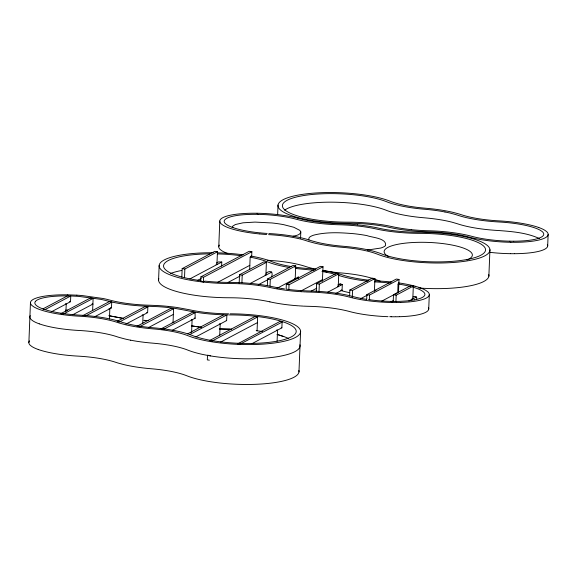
<?xml version="1.0" encoding="UTF-8"?>
<svg xmlns="http://www.w3.org/2000/svg" width="577" height="577" viewBox="0 0 577 577"><rect width="100%" height="100%" fill="white"/><g stroke="black" fill="none" stroke-linecap="round" stroke-linejoin="round"><path stroke-width="0.87" d="M67.675 294.825A48.562 11.994 2.3 0 0 63.766 294.804L63.088 294.811A46.477 11.482 2.3 0 0 59.82 294.869L58.602 294.905A44.66 11.035 2.3 0 0 55.983 295.02L51.764 295.301A41.616 10.278 2.3 0 0 50.206 295.446L48.793 295.59A40.21 9.932 2.3 0 0 46.427 295.878L45.525 296.001A38.767 9.578 2.3 0 0 42.849 296.434L41.768 296.643A37.173 9.182 2.3 0 0 37.375 297.718L36.986 297.84A36.113 8.922 2.3 0 0 31.302 300.833L31.144 301.014A37.173 9.182 2.3 0 0 30.458 302.629L30.466 302.99A38.753 9.571 2.3 0 0 30.704 303.848L30.841 304.129A40.246 9.939 2.3 0 0 31.338 304.829L31.706 305.233A41.58 10.271 2.3 0 0 32.182 305.673L33.74 306.798A44.689 11.035 2.3 0 0 34.894 307.462L35.471 307.757A46.456 11.475 2.3 0 0 37.152 308.536L37.527 308.695A48.612 12.009 2.3 0 0 39.806 309.575L42.107 310.347A51.641 12.752 2.3 0 0 44.818 311.147L46.059 311.479A54.007 13.336 2.3 0 0 51.086 312.662L52.86 313.022A55.868 13.798 2.3 0 0 68.887 315.388L70.884 315.583A54.137 13.372 2.3 0 0 77.376 316.088L79.237 316.196A54.447 13.451 2.3 0 1 117.528 322.471A56.431 13.935 2.3 0 0 119.72 323.163L125.252 324.656A60.073 14.836 2.3 0 0 131.231 325.955A61.061 15.081 2.3 0 0 153.114 328.89A54.447 13.451 2.3 0 1 185.693 334.869L188.412 335.872A61.508 15.19 2.3 0 0 265.846 343.906A61.508 15.19 2.3 0 0 297.891 326.943A61.508 15.19 2.3 0 0 230.057 313.823M514.72 253.7L515.052 253.692A46.477 11.482 2.3 0 0 518.319 253.635L519.538 253.599A44.66 11.035 2.3 0 0 522.163 253.483L526.383 253.202A41.616 10.278 2.3 0 0 527.933 253.058L529.354 252.914A40.21 9.932 2.3 0 0 531.713 252.625L532.614 252.502A38.767 9.578 2.3 0 0 535.297 252.07L536.379 251.86A37.173 9.182 2.3 0 0 540.772 250.786L541.219 250.649A36.113 8.922 2.3 0 0 546.845 247.67L546.982 247.511A37.173 9.182 2.3 0 0 547.688 245.874L547.681 245.513A38.753 9.571 2.3 0 0 547.443 244.655L547.342 244.446M38.205 349.474A48.612 12.009 2.3 0 1 35.925 348.595L35.55 348.436A46.456 11.475 2.3 0 1 33.87 347.657L33.293 347.354A44.689 11.035 2.3 0 1 32.139 346.69L30.581 345.565A41.58 10.271 2.3 0 1 30.105 345.133L29.737 344.721A40.246 9.939 2.3 0 1 29.239 344.022L29.102 343.748A38.753 9.571 2.3 0 1 28.864 342.889L30.458 302.629M65.915 311.659L66.225 303.964L65.381 303.841M51.411 311.804L70.524 301.684L70.755 295.987L76.993 296.275A49.103 12.131 2.3 0 1 79.042 296.419L100.73 299.333A49.687 12.276 2.3 0 1 105.425 300.415L106.673 300.747A58.861 14.54 2.3 0 0 150.294 306.351L158.055 306.675A55.378 13.675 2.3 0 1 167.07 307.418A56.878 14.05 2.3 0 1 175.523 308.464L186.652 310.498A58.861 14.54 2.3 0 0 223.58 314.811L226.054 314.876M92.63 310.599L93.121 298.388L90.416 297.999L60.931 313.607L62.705 313.874M109.428 318.994L109.839 308.731L108.995 308.608M95.183 316.492L111.476 307.866L111.707 302.168L109.32 301.612L83.052 315.518L86.06 315.742L111.707 302.168M142.728 323.574L143.074 315.028L142.23 314.905M125.974 324.079L147.633 312.619L147.856 306.921L144.668 306.784L117.109 321.375L119.316 322.031L147.856 306.921M158.581 279.895L159.151 265.644M173.028 322.947L173.576 308.709L170.814 308.349L136.994 326.257L139.62 326.683L173.576 308.709M181.82 277.184L182.166 268.63L214.752 251.384L217.45 251.774L216.93 264.598L216.087 264.475M184.517 277.573L184.856 269.026L217.45 251.774M191.622 331.797L192.098 319.824L191.261 319.701M172.227 330.347L195.163 318.208L195.062 312.453M249.668 269.394L250.158 257.169L251.68 256.361L251.868 251.695L249.17 251.305L200.911 276.845L200.724 281.518L203.421 281.908L204.936 281.107A57.094 14.1 2.3 0 0 229.047 282.405A58.861 14.54 2.3 0 1 273.109 286.827L279.138 288.031M203.421 281.908L203.609 277.241L251.868 251.695M210.194 356.002L210.208 355.605M227.807 253.541A48.612 12.009 2.3 0 1 225.823 252.769L225.456 252.611A46.456 11.475 2.3 0 1 223.775 251.832L223.191 251.536A44.689 11.035 2.3 0 1 222.037 250.872L220.479 249.747A41.58 10.271 2.3 0 1 220.01 249.314L219.635 248.903A40.246 9.939 2.3 0 1 219.145 248.204L219 247.922A38.753 9.571 2.3 0 1 218.762 247.064L219.787 221.056A37.173 9.182 2.3 0 1 220.472 219.44L220.63 219.26A36.113 8.922 2.3 0 1 226.256 216.281L226.703 216.144A37.173 9.182 2.3 0 1 231.103 215.07L232.178 214.868A38.767 9.578 2.3 0 1 234.861 214.428L235.762 214.305A40.21 9.932 2.3 0 1 238.121 214.017L239.542 213.872A41.616 10.278 2.3 0 1 241.092 213.735L245.312 213.447A44.66 11.035 2.3 0 1 247.937 213.339L249.156 213.295A46.477 11.482 2.3 0 1 252.423 213.238L253.101 213.23A48.562 11.994 2.3 0 1 257.003 213.252M221.611 266.105L221.777 262.03L218.568 261.915L216.404 263.062M219.736 335.122L220.183 324.007L219.339 323.885M195.322 336.716L195.992 336.809L226.638 320.588L226.869 314.891L189.761 334.53L187.662 333.831A58.861 14.54 2.3 0 0 153.893 327.844A56.647 13.992 2.3 0 1 133.655 325.125A55.68 13.754 2.3 0 1 128.072 323.928L122.951 322.543A52.017 12.845 2.3 0 1 120.918 321.901A58.861 14.54 2.3 0 0 79.525 315.121L77.837 315.02A49.694 12.276 2.3 0 1 71.966 314.566L70.149 314.386A51.468 12.708 2.3 0 1 55.608 312.265L53.993 311.941A49.73 12.283 2.3 0 1 49.406 310.88L48.273 310.585A47.199 11.655 2.3 0 1 44.999 309.618L43.722 309.193M239.181 283.293L239.52 274.746L263.711 261.944L266.408 262.333L265.889 275.157L265.045 275.034M241.907 282.831L242.217 275.135L266.408 262.333M257.075 330.794L257.63 316.946L254.81 316.622L209.588 340.56L211.023 340.819M267.331 285.766L267.605 278.929L293.037 265.463L295.734 265.853L295.215 278.677L294.378 278.554M270.022 286.156L270.296 279.318L295.734 265.853M271.565 276.938C273.722 271.089 269.762 270.151 266.069 273.246M277.645 214.673L278.035 205.03M277.097 341.238L277.544 330.123L276.7 330.001M252.106 343.589L281.872 327.83L282.103 322.132L279.917 321.468L237.645 343.849L238.041 343.863M322.363 281.251L323.033 266.747L320.343 266.358L286.329 284.36L286.134 289.149L288.926 289.488A56.669 13.999 2.3 0 0 292.662 289.914A55.68 13.754 2.3 0 0 299.398 290.498L300.545 290.577M288.832 289.539L289.027 284.75L323.033 266.747M298.316 278.633L298.201 276.982M300.559 238.222L300.812 231.925L299.867 230.396L293.816 227.273L283.675 224.669A43.318 10.696 2.3 0 0 271.904 222.953L255.034 222.095L243.054 222.809L235.329 224.54L232.625 226.249L232.221 227.634M298.965 371.97L300.61 331.313M316.326 291.421L316.629 283.725L336.059 273.44L340.041 274.162A56.423 13.935 2.3 0 1 342.233 274.861A54.447 13.451 2.3 0 0 368.869 280.184M319.016 291.811L319.326 284.115L338.757 273.83L338.245 286.654L337.401 286.531M340.062 284.915L340.105 283.848L342.305 284.504L342.074 290.202L335.778 293.534M349.626 296.001L349.864 290.022L372.237 278.179L374.927 278.568L374.415 291.392M352.287 297.249L352.561 290.411L374.927 278.568M366.748 299.369L366.813 294.667L396.32 279.052L399.017 279.441L398.491 292.272L381.419 301.309M399.017 279.441L369.511 295.063L369.323 299.737L368.537 299.629M393.204 301.627L393.478 294.789L410.636 285.709L413.327 286.105L412.815 298.929L411.971 298.807M395.937 301.165L396.175 295.186L413.327 286.105M397.769 292.157L398.036 284.007M416.406 299.413C418.145 296.917 414.365 295.482 412.988 297.018M399.673 316.701L400.589 316.672A44.689 11.035 2.3 0 0 403.208 316.557L407.427 316.275A41.58 10.271 2.3 0 0 408.985 316.131L410.398 315.987A40.246 9.939 2.3 0 0 412.757 315.698L413.659 315.576A38.753 9.571 2.3 0 0 416.342 315.143L417.423 314.934A37.173 9.182 2.3 0 0 421.816 313.859L422.263 313.722A36.113 8.922 2.3 0 0 427.889 310.743L428.026 310.585A37.173 9.182 2.3 0 0 428.733 308.947L429.302 294.393A38.767 9.578 2.3 0 0 429.057 293.477L428.92 293.203A40.21 9.932 2.3 0 0 428.422 292.496L428.105 292.142A41.616 10.278 2.3 0 0 427.579 291.659L426.021 290.534A44.66 11.035 2.3 0 0 424.867 289.87L424.29 289.567A46.477 11.482 2.3 0 0 422.609 288.788L422.234 288.63A48.562 11.994 2.3 0 0 419.955 287.75M488.87 276.152L489.938 249.747M547.688 245.824L548.143 234.168A38.753 9.571 2.3 0 0 547.898 233.252L547.761 232.978A40.246 9.939 2.3 0 0 547.263 232.279L546.895 231.867A41.58 10.271 2.3 0 0 546.419 231.435L544.861 230.31A44.689 11.035 2.3 0 0 543.707 229.646L543.13 229.343A46.456 11.475 2.3 0 0 541.45 228.564L541.075 228.405A48.612 12.009 2.3 0 0 538.795 227.526M219.787 221.056L219.794 221.417A38.753 9.571 2.3 0 0 220.032 222.282L220.176 222.556A40.246 9.939 2.3 0 0 220.666 223.256L221.041 223.667A41.58 10.271 2.3 0 0 221.51 224.1L223.068 225.225A44.689 11.035 2.3 0 0 224.222 225.888L224.806 226.191A46.456 11.475 2.3 0 0 226.487 226.97L226.855 227.122A48.612 12.009 2.3 0 0 229.134 228.009A50.906 12.571 2.3 0 0 234.147 229.574L235.387 229.906A54.007 13.336 2.3 0 0 240.414 231.088L242.189 231.449A55.868 13.798 2.3 0 0 258.215 233.815L259.643 233.959M428.733 308.947L428.733 308.637A38.767 9.578 2.3 0 0 428.487 307.729L428.459 307.656M300.812 231.925C300.285 235.272 295.705 235.481 293.073 236.253M35.435 301.439L35.572 301.273A31.721 7.833 2.3 0 1 40.657 298.576L41.068 298.453A32.824 8.107 2.3 0 1 45.085 297.494L46.073 297.306A34.411 8.496 2.3 0 1 48.526 296.924L49.348 296.816A36.062 8.907 2.3 0 1 51.504 296.564L52.803 296.434A37.426 9.246 2.3 0 1 54.462 296.297L58.061 296.073A40.448 9.989 2.3 0 1 60.448 295.979L61.559 295.951A42.453 10.487 2.3 0 1 64.523 295.907L68.677 295.936M35.428 301.439A32.831 8.107 2.3 0 0 34.865 302.903L34.88 303.185A34.411 8.504 2.3 0 0 35.139 304.014L35.284 304.259A36.062 8.907 2.3 0 0 35.767 304.894L36.127 305.262A37.411 9.239 2.3 0 0 36.654 305.723L38.046 306.675A40.404 9.982 2.3 0 0 39.121 307.267L39.662 307.541A42.482 10.494 2.3 0 0 41.227 308.241L42.914 308.904L67.444 295.922M44.999 309.618L70.755 295.987L68.764 295.936M93.121 298.388L63.434 313.982M72.702 314.768L92.89 304.086L92.169 303.978L92.89 304.086M189.905 278.9L221.777 262.03M197.276 280.581L201.193 278.503M217.305 282.542L249.834 265.319M228.182 282.362L240.082 276.058M148.866 327.368L173.352 314.407M195.394 312.503L163.832 329.215L161.041 328.876L192.797 312.063L193.598 312.207M250.288 283.415L271.76 272.048M258.251 284.778L268.406 279.405M187.662 333.831L223.58 314.811M276.938 288.356L298.381 277.003M300.401 291.277L322.428 279.621M212.156 341.014L257.63 316.946M311.183 291.147L316.694 288.233M220.551 342.147L257.4 322.644M337.826 285.052L340.105 283.848M327.361 292.416L342.305 284.504M282.103 322.132L240.45 343.95M360.531 298.742L367.47 295.071M391.278 301.67L393.608 300.437M408.913 300.992L416.5 296.975M414.675 299.838L413.687 300.018A34.411 8.504 2.3 0 1 411.235 300.401L410.413 300.516A36.062 8.907 2.3 0 1 408.256 300.768L406.965 300.891A37.411 9.239 2.3 0 1 405.299 301.028L401.7 301.252A40.404 9.982 2.3 0 1 399.313 301.345M367.297 250.079L380.762 248.038A27.718 6.845 2.3 0 0 385.573 245.492C386.9 238.099 371.732 237.529 367.015 235.632A47.53 11.742 2.3 0 0 353.773 233.699C340.567 232.596 326.979 231.824 314.011 235.07A27.718 6.845 2.3 0 0 309.193 237.616L308.681 239.203L308.983 240.061M401.008 302.427L401.159 302.42A44.689 11.035 2.3 0 0 403.777 302.305L407.997 302.023A41.58 10.271 2.3 0 0 409.555 301.886L410.968 301.735A40.246 9.939 2.3 0 0 413.334 301.454L414.236 301.324A38.753 9.571 2.3 0 0 416.911 300.891L417.993 300.689A37.173 9.182 2.3 0 0 422.393 299.614L422.833 299.477A36.113 8.922 2.3 0 0 428.459 296.499L428.617 296.318A37.173 9.182 2.3 0 0 429.302 294.703M400.705 302.435L399.94 302.456A46.456 11.475 2.3 0 1 396.673 302.521L396.421 302.521M398.765 301.36L398.209 301.374A42.482 10.494 2.3 0 1 395.238 301.418M396.017 316.766L396.017 316.766A46.456 11.475 2.3 0 0 399.363 316.708M513.927 241.2L514.078 241.193A42.453 10.487 2.3 0 0 517.05 241.157L518.153 241.121A40.448 9.989 2.3 0 0 520.541 241.027L524.147 240.811A37.426 9.246 2.3 0 0 525.806 240.667L527.097 240.544A36.062 8.907 2.3 0 0 529.253 240.292L530.075 240.183A34.411 8.496 2.3 0 0 532.528 239.794L533.516 239.614A32.824 8.107 2.3 0 0 537.533 238.654L537.937 238.525A31.721 7.833 2.3 0 0 543.036 235.834L543.166 235.668A32.831 8.107 2.3 0 0 543.736 234.204L543.714 233.873A34.411 8.504 2.3 0 0 543.462 233.094L543.318 232.841A36.062 8.907 2.3 0 0 542.834 232.206L542.481 231.839A37.411 9.239 2.3 0 0 541.947 231.384L540.555 230.432A40.404 9.982 2.3 0 0 539.481 229.834L538.94 229.567A42.482 10.494 2.3 0 0 537.382 228.867L537.079 228.737A44.443 10.977 2.3 0 0 534.929 227.929A46.744 11.547 2.3 0 0 530.328 226.523L529.196 226.227A49.73 12.283 2.3 0 0 524.608 225.167L522.993 224.835A51.468 12.708 2.3 0 0 508.452 222.715L506.642 222.542A49.694 12.276 2.3 0 0 500.764 222.08L499.076 221.986A58.861 14.54 2.3 0 1 457.684 215.207A52.017 12.845 2.3 0 0 455.65 214.565L450.529 213.18A55.68 13.754 2.3 0 0 444.982 211.983M514.547 253.7L514.374 253.7A48.562 11.994 2.3 0 1 510.472 253.678M395.591 316.773L395.425 316.773A48.612 12.009 2.3 0 1 391.516 316.751M513.696 241.2L513.465 241.2A44.429 10.97 2.3 0 1 509.924 241.172M394.704 301.425L394.625 301.425A44.443 10.977 2.3 0 1 391.083 301.389M229.278 314.919L230.713 314.927A57.094 14.1 2.3 0 1 293.671 327.101A57.094 14.1 2.3 0 1 263.927 342.846A57.094 14.1 2.3 0 1 192.054 335.388L189.761 334.53M228.593 313.816L225.549 313.773A54.447 13.451 2.3 0 1 189.306 309.726L177.29 307.534A61.27 15.132 2.3 0 0 168.203 306.401M228.319 314.912L227.352 314.898M231.601 329.178A57.094 14.1 2.3 0 0 230.136 329.171L219.455 328.912M67.769 294.825L76.856 295.172M391.422 316.751L390.795 316.737M226.638 320.588L226.227 320.581M390.377 316.73L389.742 316.715M69.528 301.663L70.524 301.684M148.26 320.552L143.861 320.379L148.051 320.538M388.04 316.665L387.924 316.665A51.641 12.752 2.3 0 1 384.022 316.499L382.335 316.405A54.007 13.336 2.3 0 1 375.966 315.929L373.889 315.727A55.868 13.798 2.3 0 1 357.776 313.412L356.052 313.066A54.137 13.372 2.3 0 1 350.859 311.868L349.482 311.508A54.447 13.451 2.3 0 0 309.135 306.329A56.431 13.935 2.3 0 1 305.824 306.221L303.581 306.127M147.633 312.619L146.63 312.583M239.65 343.928L238.849 343.899M306.077 291.962L306.394 291.976A56.431 13.935 2.3 0 0 309.712 292.077A54.447 13.451 2.3 0 1 350.059 297.263L351.436 297.624A54.137 13.372 2.3 0 0 356.629 298.821L358.346 299.16A55.868 13.798 2.3 0 0 374.459 301.482L376.543 301.677A54.007 13.336 2.3 0 0 382.904 302.153L384.592 302.247A50.906 12.571 2.3 0 0 391.992 302.499M305.435 291.933L304.151 291.875M304.324 290.794L306.401 290.887A52.017 12.845 2.3 0 0 309.467 290.981A58.861 14.54 2.3 0 1 353.088 296.585L354.336 296.91A49.694 12.276 2.3 0 0 359.031 297.992L360.582 298.309A51.317 12.672 2.3 0 0 365.017 299.095L366.626 299.348M303.733 290.765L302.867 290.714M303.516 291.847L302.579 291.796M302.947 306.091L300.444 305.954M384.109 301.129L384.296 301.144A46.744 11.547 2.3 0 0 390.997 301.389M302.283 290.685L301.122 290.613M301.951 291.76L301.014 291.702M383.727 301.107L382.767 301.05A49.73 12.283 2.3 0 1 377.019 300.61L375.137 300.422A51.259 12.665 2.3 0 1 370.838 299.932M300.393 291.666L298.836 291.558A60.073 14.836 2.3 0 1 291.594 290.931A61.061 15.081 2.3 0 1 270.454 287.598A54.447 13.451 2.3 0 0 229.704 283.509A61.508 15.19 2.3 0 1 159.706 267.872A61.508 15.19 2.3 0 1 213.18 252.755M299.816 305.911L298.886 305.853M375.988 290.339L375.238 290.281M259.931 233.981L260.213 234.01A54.137 13.372 2.3 0 0 266.704 234.514M260.515 232.92L261.294 232.993A49.694 12.276 2.3 0 0 267.173 233.447M259.996 232.87L259.484 232.82A51.468 12.708 2.3 0 1 244.936 230.692L243.321 230.367A49.73 12.283 2.3 0 1 238.734 229.307L237.601 229.011A46.744 11.547 2.3 0 1 233.05 227.619M390.42 283.026L387.802 282.766A49.687 12.276 2.3 0 0 381.924 282.304L380.236 282.211A58.861 14.54 2.3 0 1 374.415 281.821M314.162 270.332L305.868 269.488A58.861 14.54 2.3 0 1 295.453 268.384M370.463 299.881L369.33 299.737M201.02 280.646L197.803 280.206A57.094 14.1 2.3 0 1 163.911 264.425A57.094 14.1 2.3 0 1 209.884 253.858M173.973 322.572L172.213 322.305M123.089 318.389L109.031 315.742M250.67 256.217L251.68 256.361M322.002 271.414L322.846 271.536M398.101 284.014L400.258 284.36A51.259 12.658 2.3 0 1 404.152 285.06L405.768 285.384A49.723 12.283 2.3 0 1 410.355 286.444L410.499 286.488M393.478 294.789L396.175 295.186M316.629 283.725L319.326 284.115M349.864 290.022L352.561 290.411M239.52 274.746L242.217 275.135M267.605 278.929L270.296 279.318M366.813 294.667L369.511 295.063M182.166 268.63L184.856 269.026M286.329 284.36L289.027 284.75M284.49 288.897L281.778 288.478M200.911 276.845L203.609 277.241M190.742 332.525L191.247 332.604M209.53 355.504L207.511 355.216L207.323 359.882L209.343 360.178M123.456 318.461L109.075 315.734M195.163 318.208L194.348 318.071M281.287 288.406L279.614 288.118M194.737 312.395L193.922 312.258M322.752 271.587L326.113 272.2M211.831 340.957L211.348 340.877M111.476 307.866L110.423 307.628M297.66 218.135L299.037 218.495A54.447 13.451 2.3 0 0 339.384 223.674A56.423 13.935 2.3 0 1 342.695 223.782L347.765 224.035A59.813 14.771 2.3 0 1 357.495 224.828M414.942 286.185L413.709 285.853A54 13.336 2.3 0 0 408.675 284.67L406.908 284.302A55.875 13.798 2.3 0 0 398.354 282.86M335.36 274.363L333.448 273.844A55.378 13.675 2.3 0 0 326.142 272.207M338.706 273.772L336.413 273.152A59.813 14.771 2.3 0 0 328.529 271.378A61.068 15.081 2.3 0 0 323.423 270.469M342.074 290.202L341.238 289.957M277.018 334.472A57.094 14.1 2.3 0 1 278.576 334.898L283.754 336.535A57.094 14.1 2.3 0 1 288.385 338.447M278.576 334.891L283.754 336.535M281.201 327.621L281.872 327.83M338.346 275.265L338.843 275.431A58.861 14.54 2.3 0 0 367.881 281.215M43.621 309.157L42.914 308.904M30.285 315.655A37.173 9.182 2.3 0 0 29.889 316.874L29.889 317.242A38.753 9.571 2.3 0 0 30.127 318.1L30.249 318.338A40.123 9.91 2.3 0 0 30.624 318.901L31.136 319.485A41.58 10.271 2.3 0 0 31.605 319.918L33.17 321.043A44.689 11.035 2.3 0 0 34.317 321.706L34.901 322.009A46.456 11.475 2.3 0 0 36.582 322.788L36.95 322.947A48.612 12.009 2.3 0 0 39.236 323.827M539.603 238.633C526.88 232.726 512.556 231.572 498.737 230.533A58.861 14.54 2.3 0 1 457.345 223.753L452.166 222.224A56.337 13.913 2.3 0 0 428.487 218.2L424.369 217.81A58.861 14.54 2.3 0 1 386.208 210.266A57.094 14.1 2.3 0 0 330.643 202.174A57.094 14.1 2.3 0 0 284.634 210.201M39.286 323.848A50.906 12.571 2.3 0 0 44.249 325.392L45.482 325.724A54.007 13.336 2.3 0 0 50.516 326.907L52.283 327.274A55.868 13.798 2.3 0 0 68.317 329.633L70.315 329.828A54.137 13.372 2.3 0 0 76.806 330.34L78.667 330.448A54.447 13.451 2.3 0 1 116.951 336.716A56.431 13.935 2.3 0 0 119.143 337.415L124.675 338.901A60.073 14.836 2.3 0 0 130.662 340.199M130.698 340.199A61.061 15.081 2.3 0 0 152.544 343.135A54.447 13.451 2.3 0 1 187.835 350.116A61.508 15.19 2.3 0 0 258.59 358.577A61.508 15.19 2.3 0 0 299.917 344.801M65.446 310.159A44.429 10.97 2.3 0 1 67.66 310.181M230.136 329.171A58.861 14.54 2.3 0 1 219.354 328.919M256.21 330.693A57.094 14.1 2.3 0 1 262.456 331.53M76.856 295.172A53.791 13.285 2.3 0 1 82.129 295.554L103.139 298.511A54.13 13.372 2.3 0 1 108.332 299.708L109.709 300.069A54.447 13.451 2.3 0 0 150.056 305.247L158.437 305.608A59.806 14.771 2.3 0 1 168.167 306.401M388.4 256.505A44.148 10.905 2.3 0 1 429.533 242.47A44.148 10.905 2.3 0 1 466.937 260.032M218.755 246.704A37.173 9.182 2.3 0 1 219.448 245.088M267.533 260.27A54.447 13.451 2.3 0 1 305.824 266.545A56.431 13.935 2.3 0 0 308.017 267.238L313.549 268.731A60.073 14.836 2.3 0 0 315.734 269.235M322.579 270.584A61.061 15.081 2.3 0 0 341.411 272.964A54.447 13.451 2.3 0 1 376.709 279.946A61.508 15.19 2.3 0 0 380.488 281.316M488.791 274.623A61.508 15.19 2.3 0 1 418.808 288.002M297.66 218.135A54.137 13.372 2.3 0 0 292.467 216.938L290.75 216.591A55.875 13.798 2.3 0 0 274.638 214.276L272.553 214.074A54 13.336 2.3 0 0 266.192 213.598L264.497 213.504A50.935 12.579 2.3 0 0 257.097 213.252M268.565 234.623A54.447 13.451 2.3 0 1 306.856 240.897A56.431 13.935 2.3 0 0 309.048 241.59L314.58 243.083A60.073 14.836 2.3 0 0 320.56 244.381A61.061 15.081 2.3 0 0 342.442 247.317A54.447 13.451 2.3 0 1 377.74 254.298A61.508 15.19 2.3 0 0 455.174 262.333A61.508 15.19 2.3 0 0 487.219 245.369A61.508 15.19 2.3 0 0 419.392 232.25A54.447 13.451 2.3 0 1 378.635 228.16A61.068 15.081 2.3 0 0 357.531 224.835M268.853 233.548A58.861 14.54 2.3 0 1 310.246 240.328A52.017 12.845 2.3 0 0 312.28 240.97L317.408 242.354A55.68 13.754 2.3 0 0 322.954 243.552A56.647 13.992 2.3 0 0 343.221 246.271A58.861 14.54 2.3 0 1 381.383 253.822A57.094 14.1 2.3 0 0 453.255 261.28A57.094 14.1 2.3 0 0 483.007 245.528A57.094 14.1 2.3 0 0 420.042 233.353A58.861 14.54 2.3 0 1 375.988 228.932A56.654 13.992 2.3 0 0 356.435 225.852A55.378 13.682 2.3 0 0 347.39 225.109L342.695 224.871A51.988 12.838 2.3 0 0 339.622 224.778A58.861 14.54 2.3 0 1 296.008 219.173L294.76 218.849A49.694 12.276 2.3 0 0 290.065 217.767L288.507 217.45A51.468 12.716 2.3 0 0 273.952 215.336L272.077 215.149A49.723 12.283 2.3 0 0 266.322 214.702L264.793 214.615A46.766 11.554 2.3 0 0 258.092 214.37M233 227.605A44.443 10.977 2.3 0 1 230.901 226.811L230.555 226.667A42.482 10.494 2.3 0 1 228.997 225.968L228.456 225.701A40.404 9.982 2.3 0 1 227.374 225.102L225.989 224.15A37.411 9.239 2.3 0 1 225.456 223.696L225.095 223.328A36.062 8.907 2.3 0 1 224.612 222.686L224.475 222.441A34.411 8.504 2.3 0 1 224.215 221.662L224.193 221.33A32.831 8.107 2.3 0 1 224.763 219.866L224.9 219.7A31.721 7.833 2.3 0 1 229.992 217.01L230.396 216.88A32.824 8.107 2.3 0 1 234.421 215.921L235.409 215.74A34.411 8.496 2.3 0 1 237.861 215.351L238.683 215.243A36.062 8.907 2.3 0 1 240.84 214.99L242.131 214.868A37.426 9.246 2.3 0 1 243.79 214.723L247.396 214.507A40.448 9.989 2.3 0 1 249.776 214.413L250.887 214.377A42.453 10.487 2.3 0 1 253.851 214.334L254.464 214.334A44.429 10.97 2.3 0 1 258.013 214.363M489.722 252.322A55.875 13.798 2.3 0 0 492.837 252.654L494.922 252.856A54 13.336 2.3 0 0 501.283 253.332L502.978 253.426A50.935 12.579 2.3 0 0 510.378 253.678M510.84 242.282A50.935 12.579 2.3 0 1 503.432 242.03L501.745 241.936A54 13.336 2.3 0 1 495.383 241.453L493.299 241.258A55.875 13.798 2.3 0 1 477.186 238.936L475.47 238.597A54.137 13.372 2.3 0 1 470.277 237.399L468.899 237.039A54.447 13.451 2.3 0 0 428.552 231.853A56.423 13.935 2.3 0 1 425.235 231.752L420.164 231.5A59.813 14.771 2.3 0 1 410.435 230.706A61.068 15.081 2.3 0 1 389.295 227.374A54.447 13.451 2.3 0 0 348.544 223.285A61.508 15.19 2.3 0 1 280.71 210.165A61.508 15.19 2.3 0 1 312.763 193.201A61.508 15.19 2.3 0 1 390.196 201.236A54.447 13.451 2.3 0 0 425.487 208.218A61.061 15.081 2.3 0 1 447.334 211.153A60.073 14.836 2.3 0 1 453.356 212.451L458.888 213.937A56.431 13.935 2.3 0 1 461.081 214.637A54.447 13.451 2.3 0 0 499.365 220.904L501.225 221.013A54.137 13.372 2.3 0 1 507.717 221.525L509.715 221.719A55.868 13.798 2.3 0 1 525.748 224.085L527.515 224.446A54.007 13.336 2.3 0 1 532.549 225.629L533.783 225.96A50.906 12.571 2.3 0 1 538.745 227.504M510.926 242.282A48.562 11.994 2.3 0 0 514.835 242.304L515.513 242.297A46.477 11.482 2.3 0 0 518.781 242.239L520 242.196A44.66 11.035 2.3 0 0 522.618 242.088L526.837 241.799A41.616 10.278 2.3 0 0 528.395 241.662L529.816 241.518A40.21 9.932 2.3 0 0 532.174 241.229L533.076 241.107A38.767 9.578 2.3 0 0 535.752 240.667L536.834 240.465A37.173 9.182 2.3 0 0 541.233 239.39L541.673 239.253A36.113 8.922 2.3 0 0 547.306 236.274L547.458 236.094A37.173 9.182 2.3 0 0 548.143 234.478M411.531 229.689A55.378 13.682 2.3 0 0 420.546 230.425L425.242 230.663A51.988 12.838 2.3 0 0 428.307 230.757A58.861 14.54 2.3 0 1 471.928 236.361L473.176 236.685A49.694 12.276 2.3 0 0 477.871 237.767L479.422 238.085A51.468 12.716 2.3 0 0 493.977 240.198L495.859 240.385A49.723 12.283 2.3 0 0 501.608 240.825L503.137 240.919A46.766 11.554 2.3 0 0 509.837 241.164M411.502 229.682A56.654 13.992 2.3 0 1 391.949 226.602A58.861 14.54 2.3 0 0 347.888 222.181A57.094 14.1 2.3 0 1 284.93 210.006A57.094 14.1 2.3 0 1 314.674 194.254A57.094 14.1 2.3 0 1 386.554 201.712A58.861 14.54 2.3 0 0 424.708 209.263A56.647 13.992 2.3 0 1 444.946 211.975M375.144 280.775A54.447 13.451 2.3 0 0 380.524 281.129L382.385 281.237A54.137 13.372 2.3 0 1 388.876 281.749L390.874 281.944A55.875 13.798 2.3 0 1 391.769 282.038M414.942 286.185A50.935 12.579 2.3 0 1 419.905 287.728M395.995 302.521A48.612 12.009 2.3 0 1 392.086 302.507M217.918 252.834A61.508 15.19 2.3 0 1 243.234 254.846M251.522 256.152A61.508 15.19 2.3 0 1 271.349 261.46A54.447 13.451 2.3 0 0 291.435 266.596M294.71 267.101A54.447 13.451 2.3 0 0 306.647 268.442A61.068 15.081 2.3 0 1 315.323 269.322M349.071 292.582A58.861 14.54 2.3 0 1 340.863 290.498M414.675 299.838A32.831 8.107 2.3 0 0 418.693 298.872L419.097 298.749A31.721 7.833 2.3 0 0 424.196 296.051L424.326 295.893A32.824 8.107 2.3 0 0 424.896 294.429L424.874 294.097A34.411 8.496 2.3 0 0 424.622 293.318L424.499 293.102A36.062 8.907 2.3 0 0 423.994 292.431L423.684 292.113A37.426 9.246 2.3 0 0 423.107 291.609L421.715 290.657A40.448 9.989 2.3 0 0 420.64 290.058L420.099 289.791A42.453 10.487 2.3 0 0 418.541 289.084L418.238 288.962A44.429 10.97 2.3 0 0 416.089 288.154A46.766 11.554 2.3 0 0 412.692 287.079M289.416 267.49A58.861 14.54 2.3 0 1 267.714 261.936A57.094 14.1 2.3 0 0 250.158 257.169M217.385 253.916A57.094 14.1 2.3 0 1 241.72 255.813M170.518 273.505A57.094 14.1 2.3 0 1 181.769 270.469M298.259 305.81A60.073 14.836 2.3 0 1 291.024 305.175A61.061 15.081 2.3 0 1 269.885 301.85M269.885 301.85A54.447 13.451 2.3 0 0 233.642 297.804L229.127 297.754A61.508 15.19 2.3 0 1 158.841 278.655M28.857 342.522A37.173 9.182 2.3 0 1 29.542 340.906M38.255 349.496A50.906 12.571 2.3 0 0 43.217 351.04L44.451 351.371A54.007 13.336 2.3 0 0 49.485 352.554L51.252 352.915A55.868 13.798 2.3 0 0 67.285 355.281L69.283 355.475A54.137 13.372 2.3 0 0 75.775 355.987L77.635 356.096A54.447 13.451 2.3 0 1 115.919 362.363A56.431 13.935 2.3 0 0 118.119 363.063L123.651 364.549A60.073 14.836 2.3 0 0 129.63 365.847A61.061 15.081 2.3 0 0 151.513 368.782A54.447 13.451 2.3 0 1 186.804 375.764A61.508 15.19 2.3 0 0 257.558 384.224A61.508 15.19 2.3 0 0 298.886 370.441M172.703 322.399A56.726 14.014 2.3 0 1 173.706 322.536M201.344 327.368L191.658 325.875L201.344 327.368"/></g></svg>
